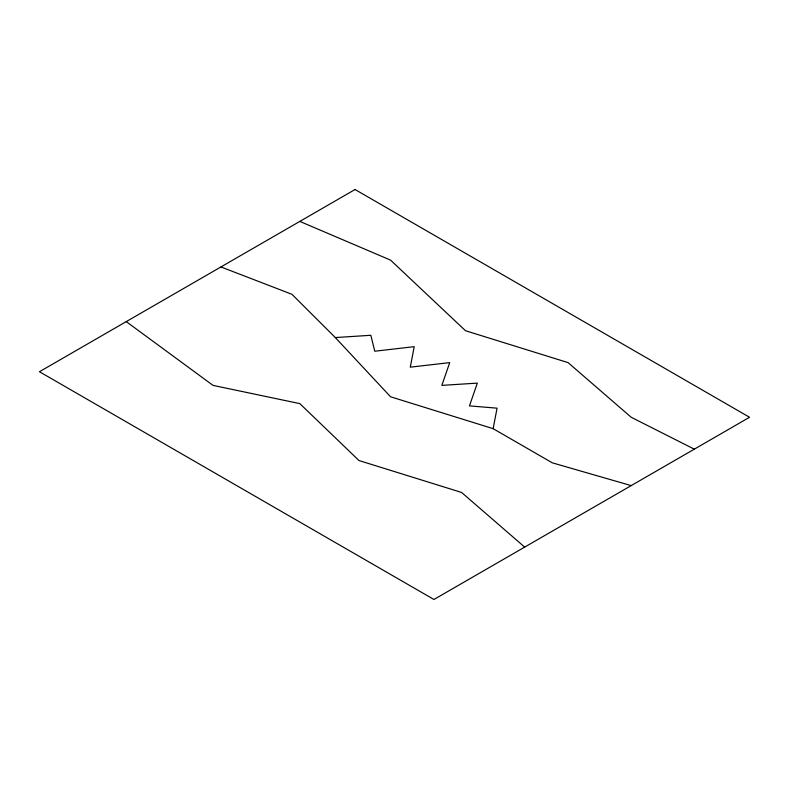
<?xml version="1.0" encoding="UTF-8"?>
<svg xmlns="http://www.w3.org/2000/svg" width="789" height="789" viewBox="0 0 789 789"><rect width="100%" height="100%" fill="white"/><g stroke="black" fill="none" stroke-linecap="round" stroke-linejoin="round"><path stroke-width="1.18" d="M631.2 485.61L552.3 462.827L493.125 428.664L497.07 408.169L469.455 405.891L477.345 383.109L441.84 385.387L449.73 362.615L410.28 367.171L414.225 346.667L374.775 351.223L370.83 335.286L335.325 337.564L291.93 294.287L220.92 266.948M493.125 428.664L390.555 396.778L335.325 337.564M299.82 221.403L390.555 260.123L465.51 330.729L568.08 362.615L631.2 417.273L694.32 449.168M126.24 321.616L213.03 385.387L299.82 403.613L358.995 460.549L461.565 492.435L524.685 547.102M355.05 189.518L39.45 371.727L433.95 599.482L749.55 417.273L355.05 189.518"/></g></svg>
